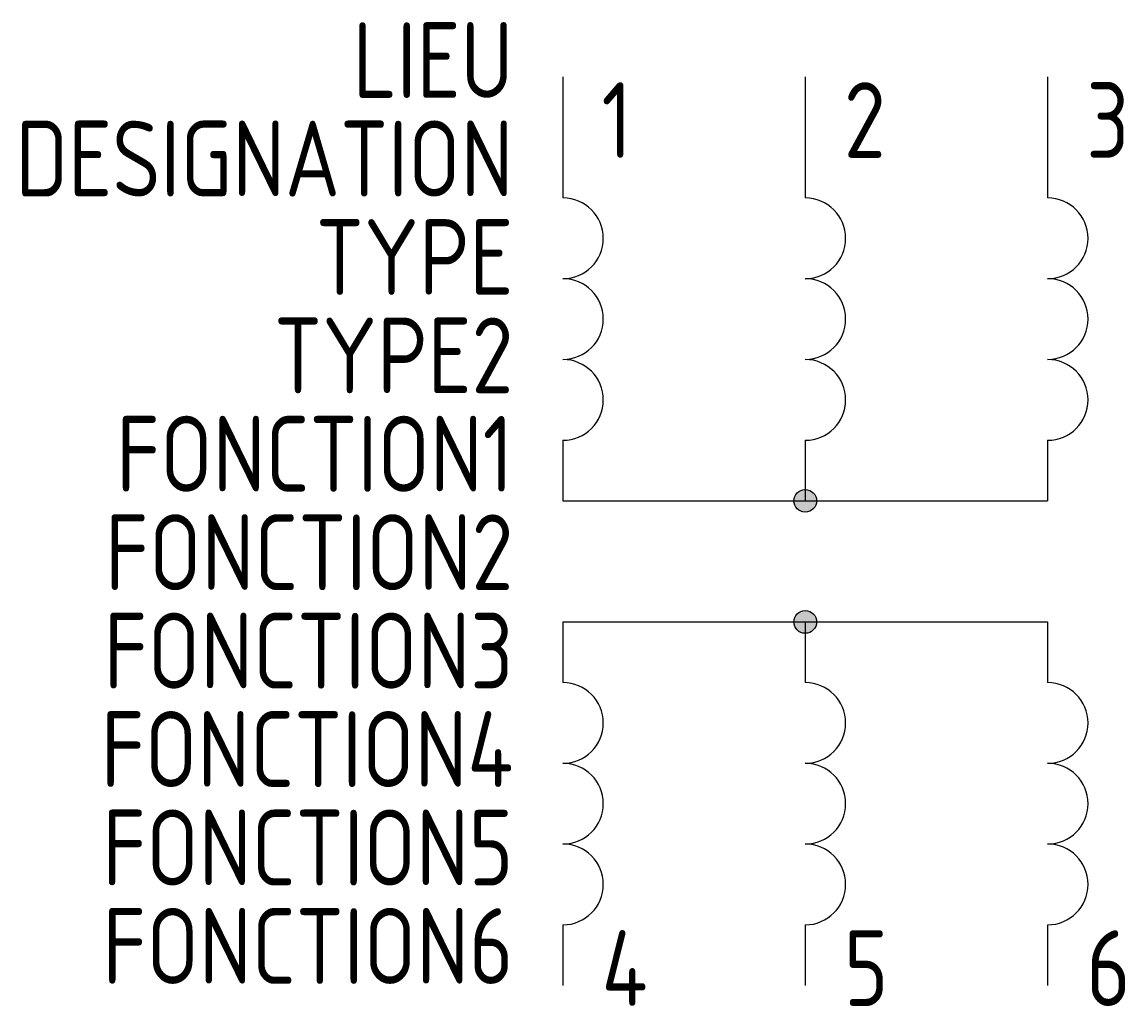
# Model space of a CAD drawing. Extents: x -1602.5 to -1566.1, y -910.3 to -877.8.
import ezdxf
from ezdxf.enums import TextEntityAlignment as Align

# ---------------------------------------------------------------- set-up
doc = ezdxf.new("R2010")
doc.units = 0
for name, color, linetype in [('SYMB_FIL', 3, 'CONTINUOUS'), ('SYMB_TXT_CONTACT', 2, 'CONTINUOUS'), ('SYMB_TXT_NOM', 3, 'CONTINUOUS')]:
    doc.layers.add(name, color=color, linetype=linetype)
doc.styles.add('NET2_5', font='isocp.shx', dxfattribs={"width": 0.9, "height": 2.5})

msp = doc.modelspace()

# ---------------------------------------------------------------- hatches: boundary and pattern name
at = {"layer": 'SYMB_FIL'}
for points in [[(-1577.009, -893.593, 1), (-1576.259, -893.593, 1)], [(-1577.009, -897.593, 1), (-1576.259, -897.593, 1)]]:
    msp.add_hatch(color=256, dxfattribs=at).paths.add_polyline_path(points)

# ---------------------------------------------------------------- linework, layer by layer
for p, q in [((-1584.634, -879.593), (-1584.634, -883.593)), ((-1576.634, -879.593), (-1576.634, -883.593)), ((-1568.634, -879.593), (-1568.634, -883.593)), ((-1584.634, -891.593), (-1584.634, -893.593)), ((-1576.634, -891.593), (-1576.634, -893.593)), ((-1568.634, -891.593), (-1568.634, -893.593)), ((-1584.634, -893.593), (-1568.634, -893.593)), ((-1584.634, -897.593), (-1568.634, -897.593)), ((-1584.634, -897.593), (-1584.634, -899.593)), ((-1576.634, -897.593), (-1576.634, -899.593)), ((-1568.634, -897.593), (-1568.634, -899.593)), ((-1584.634, -907.593), (-1584.634, -909.593)), ((-1576.634, -907.593), (-1576.634, -909.593)), ((-1568.634, -907.593), (-1568.634, -909.593))]:
    msp.add_line(p, q, dxfattribs=at)
for centre in [(-1576.634, -893.593), (-1576.634, -897.593)]:
    msp.add_circle(centre, 0.375, dxfattribs=at)
for centre in [(-1584.634, -884.927), (-1576.634, -884.927), (-1568.634, -884.927), (-1584.634, -887.593), (-1576.634, -887.593), (-1568.634, -887.593), (-1584.634, -890.26), (-1576.634, -890.26), (-1568.634, -890.26), (-1584.634, -900.927), (-1576.634, -900.927), (-1568.634, -900.927), (-1584.634, -903.593), (-1576.634, -903.593), (-1568.634, -903.593), (-1584.634, -906.26), (-1576.634, -906.26), (-1568.634, -906.26)]:
    msp.add_arc(centre, 1.333, 270, 90, dxfattribs=at)

# ---------------------------------------------------------------- texts
at = {"layer": 'SYMB_TXT_CONTACT', "style": 'NET2_5', "width": 0.9, "flags": 8}
for tag, p in [('1', (-1583.359, -882.272)), ('2', (-1575.359, -882.272)), ('3', (-1567.359, -882.272)), ('4', (-1583.359, -910.272)), ('5', (-1575.359, -910.272)), ('6', (-1567.359, -910.272))]:
    msp.add_attdef(tag, p, '?', height=2.5, dxfattribs=at)
at = {"layer": 'SYMB_TXT_NOM', "style": 'NET2_5', "width": 0.9, "flags": 8}
for tag, text, p in [('LIEU', '', (-1586.269, -880.293)), ('DESIGNATION', 'T?', (-1586.269, -883.543)), ('TYPE', '?V', (-1586.269, -886.793)), ('TYPE2', '?VA', (-1586.269, -890.043)), ('FONCTION1', '', (-1586.269, -893.293)), ('FONCTION2', '', (-1586.269, -896.543)), ('FONCTION3', '', (-1586.269, -899.793)), ('FONCTION4', '', (-1586.269, -903.043)), ('FONCTION5', '', (-1586.269, -906.293)), ('FONCTION6', '', (-1586.269, -909.543))]:
    msp.add_attdef(tag, text=text, height=2.5, dxfattribs=at).set_placement(p, align=Align.RIGHT)

doc.saveas('drawing.dxf')
